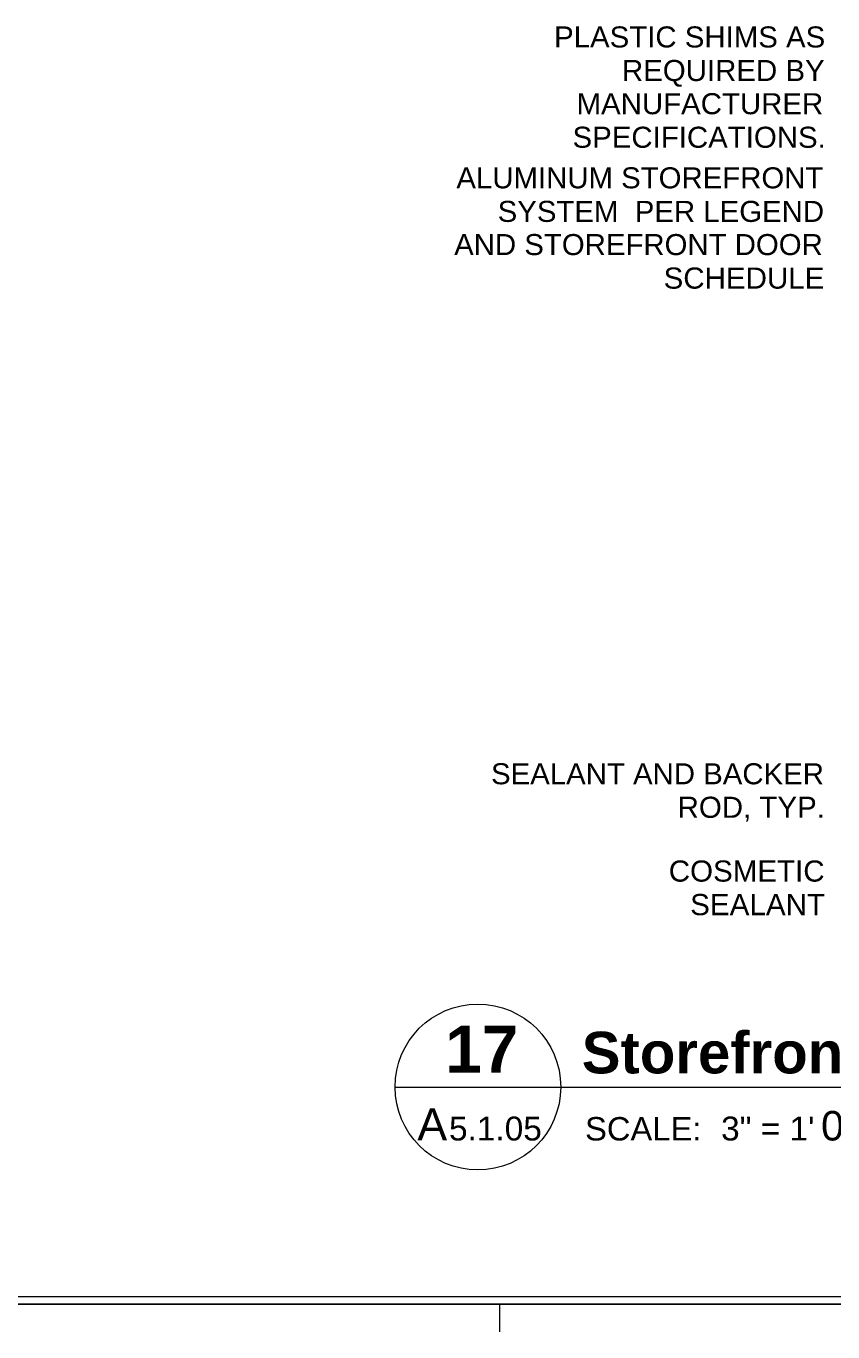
# Model space of a CAD drawing. Header units: inches. Extents: x -6061 to 13621, y -296 to 7483.
# Drawn here: x -5088.5 to -4913.2, y -277.7 to 5.9 of the extents above; entities that cross this region are included whole.
import ezdxf

# ---------------------------------------------------------------- set-up
doc = ezdxf.new("R2010")
doc.units = ezdxf.units.IN
doc.header["$MEASUREMENT"] = 0
doc.layers.get('0').update_dxf_attribs({"linetype": 'CONTINUOUS'})
doc.styles.add('Arial$001H0', font='arial.ttf')
doc.styles.add('Arial$101H0', font='arialbd.ttf')

msp = doc.modelspace()

# ---------------------------------------------------------------- linework, layer by layer
at = {"color": 7, "linetype": 'Continuous', "lineweight": 9, "true_color": 0x000007}
for p, q in [((-5008.38918, -224.52489), (-4655.10999, -224.52489)), ((-5008.30909, -224.52489), (-5008.30909, -224.52489)), ((-4972.34845, -224.52489), (-4972.34845, -224.52489)), ((-5994.06293, -271.69819), (-4553.39506, -271.69819)), ((-4554.59642, -270.09638), (-5992.46112, -270.09638))]:
    msp.add_line(p, q, dxfattribs=at)
at = {"color": 8, "linetype": 'Continuous', "lineweight": 9, "true_color": 0x7f7f7f}
for p, q in [((-4553.39506, -271.69819), (-6000.06972, -271.69819)), ((-4985.56338, -277.70498), (-4985.56338, -271.69819))]:
    msp.add_line(p, q, dxfattribs=at)
at = {"color": 7, "linetype": 'Continuous', "lineweight": 9, "true_color": 0x000007}
for points in [[(-5008.30909, -224.52489), (-5008.30909, -214.51357), (-5000.30004, -206.50453), (-4990.36881, -206.50453)], [(-4990.36881, -206.50453), (-4980.43759, -206.50453), (-4972.34845, -214.51357), (-4972.34845, -224.52489)], [(-4990.36881, -242.54525), (-5000.30004, -242.54525), (-5008.30909, -234.45611), (-5008.30909, -224.52489)], [(-4972.34845, -224.52489), (-4972.34845, -234.45611), (-4980.43759, -242.54525), (-4990.36881, -242.54525)]]:
    msp.add_open_spline(points, degree=3, dxfattribs=at)

# ---------------------------------------------------------------- texts
at = {"color": 7, "true_color": 0x000007}
for s, height, style, p in [('PLASTIC SHIMS AS ', 4.5712257, 'Arial$001H0', (-4973.79048, 1.25012)), ('REQUIRED BY ', 4.5763522, 'Arial$001H0', (-4959.05386, -6.03812)), ('MANUFACTURER ', 4.5725624, 'Arial$001H0', (-4968.90499, -13.24625)), ('SPECIFICATIONS.', 4.5735417, 'Arial$001H0', (-4969.78595, -20.53449)), ('ALUMINUM STOREFRONT ', 4.565858, 'Arial$001H0', (-4995.01448, -29.34445)), ('SYSTEM  PER LEGEND ', 4.5675099, 'Arial$001H0', (-4986.04431, -36.63268)), ('AND STOREFRONT DOOR ', 4.5657376, 'Arial$001H0', (-4995.49501, -43.84083)), ('SCHEDULE', 4.592742, 'Arial$001H0', (-4950.0036, -51.12905)), ('SEALANT AND BACKER ', 4.5667783, 'Arial$001H0', (-4987.48596, -158.77064)), ('ROD, TYP.', 4.581619, 'Arial$001H0', (-4946.9602, -166.05887)), ('COSMETIC ', 4.592541, 'Arial$001H0', (-4948.88238, -179.91453)), ('SEALANT', 4.6073, 'Arial$001H0', (-4944.23708, -187.20276)), ('17', 10.199154, 'Arial$101H0', (-4997.41718, -221.40139)), ('Storefront Jamb -Interior Wall', 9.0356308, 'Arial$101H0', (-4967.78373, -221.56157)), ('A', 6.97383, 'Arial$001H0', (-5003.50405, -236.13803)), ('0"', 6.400615, 'Arial$001H0', (-4915.80498, -236.13803)), ('5.1.05', 5.192527, 'Arial$001H0', (-4996.61631, -236.13803)), ('SCALE:', 5.086183, 'Arial$001H0', (-4967.06291, -236.13803)), ('3" = 1\'', 5.189754, 'Arial$001H0', (-4937.50951, -236.13803))]:
    msp.add_text(s, height=height, dxfattribs=dict(at, style=style)).set_placement(p)

doc.saveas('drawing.dxf')
